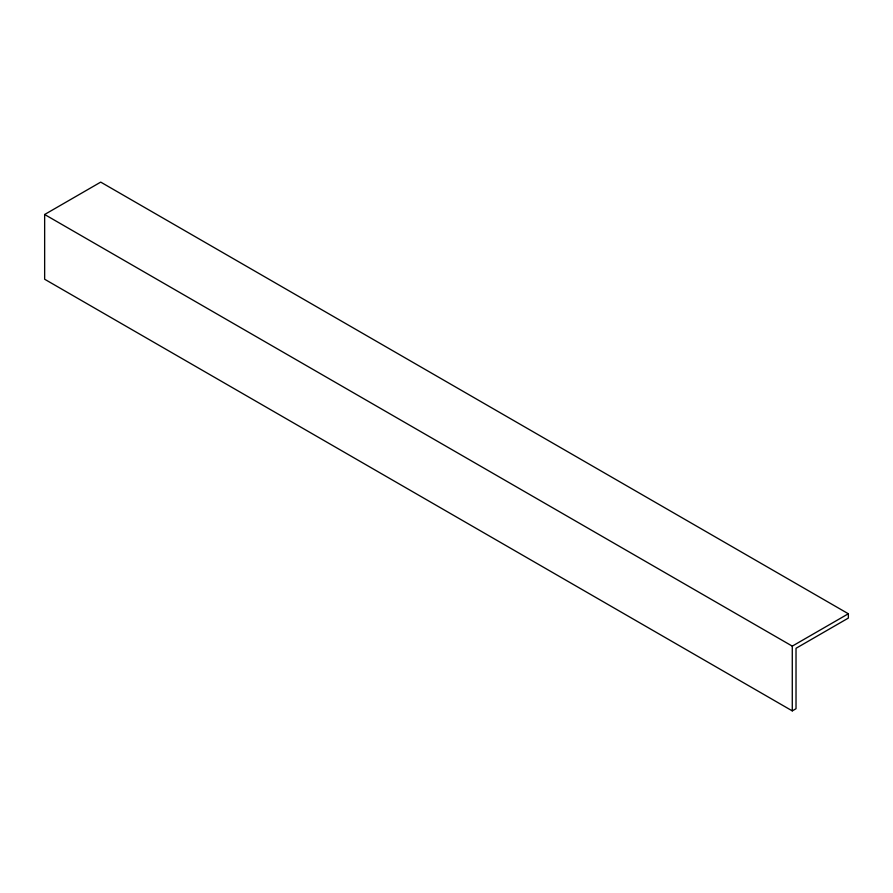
<?xml version="1.0" encoding="UTF-8"?>
<svg xmlns="http://www.w3.org/2000/svg" width="893" height="893" viewBox="0 0 893 893"><rect width="100%" height="100%" fill="white"/><g stroke="black" fill="none" stroke-linecap="round" stroke-linejoin="round"><path stroke-width="1.34" d="M44.65 214.499L100.719 182.116L848.35 613.759L848.35 618.079L796.02 648.296L796.02 708.718L792.281 710.884L44.65 279.241L44.65 214.499L792.281 646.13L848.35 613.759M792.281 646.13L792.281 710.884"/></g></svg>
